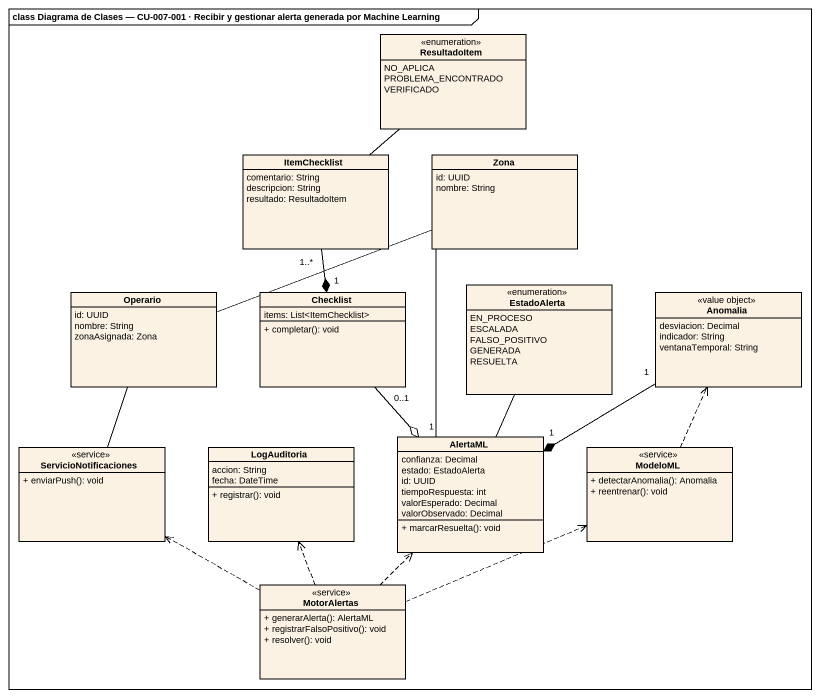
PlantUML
@startuml
mainframe class Diagrama de Clases — CU-007-001 · Recibir y gestionar alerta generada por Machine Learning
hide circle
hide empty members
skinparam classAttributeIconSize 0
enum ResultadoItem {
  NO_APLICA
  PROBLEMA_ENCONTRADO
  VERIFICADO
}
class ItemChecklist {
  comentario: String
  descripcion: String
  resultado: ResultadoItem
}
class Zona {
  id: UUID
  nombre: String
}
class Operario {
  id: UUID
  nombre: String
  zonaAsignada: Zona
}
class Checklist {
  items: List<ItemChecklist>
  + completar(): void
}
enum EstadoAlerta {
  EN_PROCESO
  ESCALADA
  FALSO_POSITIVO
  GENERADA
  RESUELTA
}
class Anomalia <<value object>> {
  desviacion: Decimal
  indicador: String
  ventanaTemporal: String
}
class ServicioNotificaciones <<service>> {
  + enviarPush(): void
}
class LogAuditoria {
  accion: String
  fecha: DateTime
  + registrar(): void
}
class AlertaML {
  confianza: Decimal
  estado: EstadoAlerta
  id: UUID
  tiempoRespuesta: int
  valorEsperado: Decimal
  valorObservado: Decimal
  + marcarResuelta(): void
}
class ModeloML <<service>> {
  + detectarAnomalia(): Anomalia
  + reentrenar(): void
}
class MotorAlertas <<service>> {
  + generarAlerta(): AlertaML
  + registrarFalsoPositivo(): void
  + resolver(): void
}
ItemChecklist -up- ResultadoItem
Operario -right- Zona
Checklist "1" *-up- "1..*" ItemChecklist
ServicioNotificaciones -up- Operario
AlertaML -up- Zona
AlertaML "1" o-up- "0..1" Checklist
AlertaML -up- EstadoAlerta
AlertaML "1" *-up- "1" Anomalia
ModeloML .up.> Anomalia
MotorAlertas .left.> ServicioNotificaciones
MotorAlertas .up.> LogAuditoria
MotorAlertas .up.> AlertaML
MotorAlertas .right.> ModeloML
@enduml
